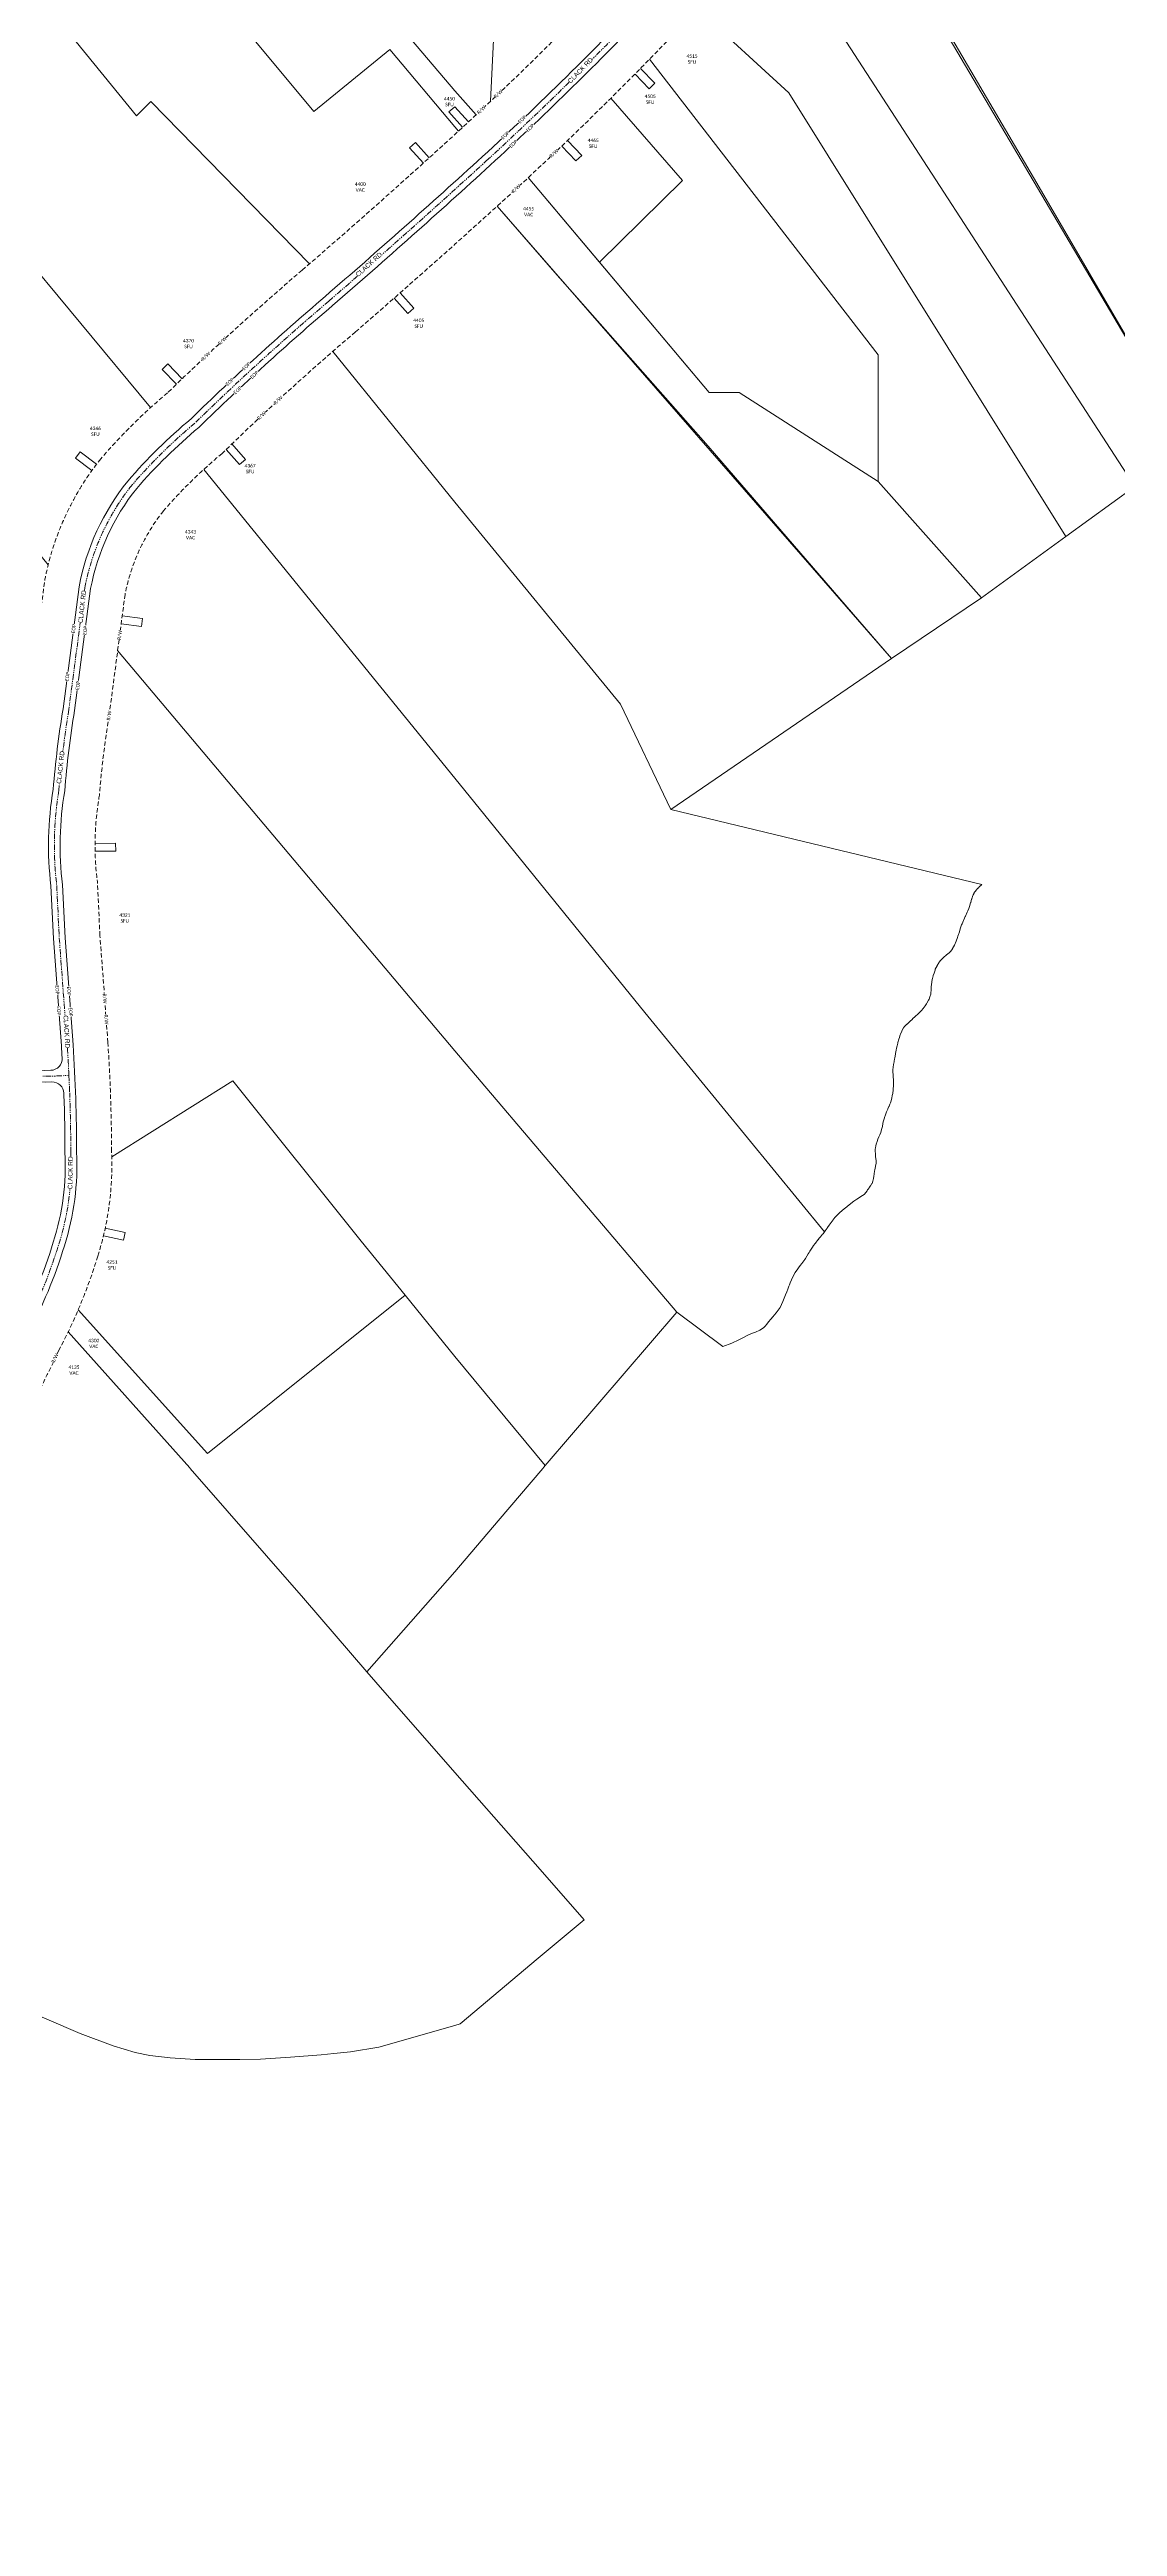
# Model space of a CAD drawing. Header units: inches. Extents: x 2378083 to 2398295, y 1463180 to 1483392.
# Drawn here: x 2389304 to 2391138, y 1468182 to 1472438 of the extents above; entities that cross this region are included whole.
import ezdxf

# ---------------------------------------------------------------- set-up
doc = ezdxf.new("R2010")
doc.units = ezdxf.units.IN
doc.header["$MEASUREMENT"] = 0
doc.linetypes.add('DASHED', pattern=[0.75, 0.5, -0.25])
doc.linetypes.add('PHANTOM2', pattern=[1.25, 0.625, -0.125, 0.125, -0.125, 0.125, -0.125])
for name, color, linetype in [('ADDRESS', 6, 'Continuous'), ('CENTER LINE', 6, 'PHANTOM2'), ('EOP', 6, 'Continuous'), ('LINE LABELS', 7, 'Continuous'), ('sc_greenville', 7, 'Continuous'), ('STREET NAMES', 250, 'Continuous')]:
    doc.layers.add(name, color=color, linetype=linetype)
doc.layers.add('DRIVEWAYS', color=250, linetype='Continuous', lineweight=20)
doc.layers.add('ROW', color=3, linetype='DASHED', lineweight=35)
doc.styles.add('Legend', font='calibri.ttf')
doc.styles.add('PROPOSED', font='calibri.ttf')
doc.styles.get("Standard").update_dxf_attribs({"font": 'arial.ttf'})

msp = doc.modelspace()

# ---------------------------------------------------------------- linework, layer by layer
at = {"layer": 'DRIVEWAYS', "color": 1}
for points in [[(2390309.4, 1472395.5), (2390333.9, 1472370.1), (2390343.7, 1472379.5), (2390318.9, 1472405.2)], [(2390013.3, 1472303.9), (2389989.6, 1472330.3), (2389999.7, 1472339.3), (2390023.2, 1472313.1)], [(2389945.8, 1472242.5), (2389922.2, 1472268.7), (2389932.3, 1472277.8), (2389955.8, 1472251.6)], [(2390183.6, 1472271.8), (2390208, 1472246.3), (2390217.8, 1472255.7), (2390193.4, 1472281.1)], [(2389895.9, 1472010.6), (2389919.3, 1471984.2), (2389929.5, 1471993.2), (2389906.1, 1472019.6)], [(2389521.7, 1471862.5), (2389497.3, 1471888), (2389507.1, 1471897.4), (2389531.4, 1471871.9)], [(2389376.4, 1471714.3), (2389348.2, 1471735.5), (2389356.3, 1471746.4), (2389384.5, 1471725.2)], [(2389607.2, 1471750.5), (2389629.9, 1471724.6), (2389640.2, 1471733.5), (2389617, 1471760)], [(2389426.8, 1471451), (2389461.8, 1471446.5), (2389463.5, 1471460), (2389428.6, 1471464.4)], [(2389382, 1471060.1), (2389417.3, 1471060.5), (2389417.2, 1471074), (2389381.9, 1471073.6)], [(2389396.3, 1470399.6), (2389430.7, 1470391.9), (2389433.7, 1470405.2), (2389399.3, 1470412.9)]]:
    msp.add_lwpolyline(points, dxfattribs=at)
at = {"layer": 'EOP', "color": 6, "lineweight": 0}
for points in [[(2387512.2, 1472598, -0.013342), (2387865.3, 1472116.7, 0.009207), (2388203.3, 1471669.1, 0.012528), (2388393.1, 1471465.6, -0.030886), (2388799.1, 1470991.1, 0.019223), (2388888.3, 1470872.9, 0.068341), (2389014.5, 1470766, 0.06316), (2389134.1, 1470710, 0.083594), (2389305.8, 1470683.9, 0.426674), (2389325.4, 1470705.1, 0.00189), (2389324.1, 1470726.2), (2389310.5, 1470910.3), (2389306, 1471000.8, -0.070715), (2389309.9, 1471166.6, -0.019905), (2389326.9, 1471305.1), (2389354.5, 1471514.6, -0.12283), (2389438, 1471696.2, -0.040309), (2389546.7, 1471803.2, -0.016569), (2389776.9, 1472013.1, 0.00686), (2390047.3, 1472253.6, 0.017186), (2390331.1, 1472533, 0.404634)], [(2389265.5, 1470228.7, 0.047508), (2389329.3, 1470382.5, 0.088808), (2389350.2, 1470543.4, 0.01635), (2389344.1, 1470727.6), (2389330.4, 1470911.5), (2389325.9, 1471002.5, -0.071377), (2389329.7, 1471164.1, -0.020068), (2389346.7, 1471302.2), (2389374.3, 1471511.4, -0.122237), (2389453.4, 1471683.5, -0.040409), (2389560.1, 1471788.4, -0.016614), (2389790, 1471997.9, 0.006862), (2390060.8, 1472238.9, 0.015796), (2390323.3, 1472495.8, 0.010189)], [(2389127.9, 1470690.9, 0.084415), (2389307.9, 1470663.9, -0.40913), (2389328.3, 1470644.7, -0.009094), (2389330.2, 1470542.9, -0.089122), (2389310.2, 1470388.5, -0.047689), (2389247.6, 1470237.6, -0.026202)]]:
    msp.add_lwpolyline(points, format="xyb", dxfattribs=at)
at = {"layer": 'ROW', "color": 3, "linetype": 'DASHED', "lineweight": 0, "ltscale": 15}
for points in [[(2387559.8, 1472634.6, -0.013321), (2387914.3, 1472151.4, 0.009167), (2388249.4, 1471707.5, 0.012454), (2388436.1, 1471507.5, -0.030952), (2388847.8, 1471026.2, 0.019182), (2388933.8, 1470912, 0.067679), (2389046.7, 1470816.6, 0.063219), (2389152.7, 1470767, 0.060718), (2389262.5, 1470745.1), (2389250.6, 1470906.6), (2389246.2, 1470995.8, -0.068927), (2389250.3, 1471174, -0.019441), (2389267.5, 1471313.8), (2389295.2, 1471524, -0.124364), (2389391.9, 1471734.6, -0.040016), (2389506.4, 1471847.8, -0.01644), (2389737.8, 1472058.6, 0.006854), (2390006.7, 1472297.8, 0.016368), (2390274.7, 1472560.7)], [(2389206.2, 1469988.5, 0.026028), (2389319.3, 1470202, 0.047007), (2389386.6, 1470364.7, 0.087986), (2389410.2, 1470544.8, 0.016251), (2389403.9, 1470731.8), (2389390.3, 1470915.2), (2389385.8, 1471007.6, -0.073607), (2389389.3, 1471156.7, -0.02059), (2389406, 1471293.4), (2389433.5, 1471501.8, -0.12013), (2389499.5, 1471645.1, -0.040714), (2389600.3, 1471743.8, -0.016752), (2389829.1, 1471952.4, 0.006867), (2390101.3, 1472194.7, 0.015777), (2390366.2, 1472453.9, 0.010189)]]:
    msp.add_lwpolyline(points, format="xyb", dxfattribs=at)
at = {"layer": 'ROW', "color": 6, "lineweight": 50}
msp.add_circle((2388188.9, 1473286.1), 10106.2, dxfattribs=at)
at = {"layer": 'sc_greenville', "lineweight": 0}
for points in [[(2389301.4, 1471552.4), (2389090.3, 1471811.8), (2388855, 1472100.9), (2388818, 1472146.3), (2388767.7, 1472208), (2388610.8, 1472399.6), (2388291, 1472790.1), (2388351.2, 1472825.9), (2388548.5, 1472956.6), (2388658.7, 1472821.7), (2388975, 1472434.4), (2389238, 1472111.4), (2389477.3, 1471822.3)], [(2389477.3, 1471822.3), (2389238, 1472111.4), (2388975, 1472434.4), (2388658.7, 1472821.7)], [(2390546.6, 1472644.8), (2391168.2, 1471686.7), (2391168.2, 1471686.7), (2391263.2, 1471755.6), (2390656.2, 1472784.6)], [(2389116.2, 1472736.4), (2389453, 1472323.8), (2389477.5, 1472348.1), (2389750.5, 1472069.6)], [(2389750.5, 1472069.6), (2389477.5, 1472348.1), (2389453, 1472323.8), (2389116.2, 1472736.4)], [(2390417.3, 1472506.1), (2390573.4, 1472363), (2391049.6, 1471600.7), (2391168.2, 1471686.7), (2390546.6, 1472644.8)], [(2390006.3, 1472297.5), (2390000, 1472305), (2389888, 1472437.7), (2389757.5, 1472331.1), (2389623.7, 1472492.2), (2389781.5, 1472624.5), (2389841.3, 1472553.9), (2389906.2, 1472477.2), (2390000, 1472366.5), (2390036.6, 1472325.5)], [(2390036.6, 1472325.5), (2390000, 1472366.5), (2389906.2, 1472477.2), (2390022.9, 1472607.2), (2390024, 1472599), (2390026.4, 1472591), (2390030.1, 1472583.6), (2390035, 1472576.8), (2390040.9, 1472571), (2390047.7, 1472566.3), (2390055.2, 1472562.7), (2390063.2, 1472560.4), (2390071.5, 1472559.5), (2390061.3, 1472348.7)], [(2390061.3, 1472348.7), (2390071.5, 1472559.5), (2390079, 1472559.9), (2390086.4, 1472561.4), (2390093.4, 1472563.9), (2390100, 1472567.5), (2390106, 1472572.1), (2390111.2, 1472577.5), (2390115.6, 1472583.6), (2390210.3, 1472494.4)], [(2389623.7, 1472492.2), (2389757.5, 1472331.1), (2389888, 1472437.7), (2390000, 1472305), (2390006.3, 1472297.5)], [(2390334.4, 1472421), (2390726.9, 1471913.2), (2390726.9, 1471695.6), (2390904.6, 1471495.5), (2391049.6, 1471600.7), (2390573.4, 1472363), (2390417.3, 1472506.1)], [(2390126, 1472217.5), (2390248.5, 1472072), (2390436.5, 1471848.5), (2390488.5, 1471848.5), (2390726.9, 1471695.6), (2390726.9, 1471913.2), (2390334.4, 1472421)], [(2390268.1, 1472354), (2390390.7, 1472212.5), (2390248.5, 1472072), (2390126, 1472217.5)], [(2390126, 1472217.5), (2390436.5, 1471848.5), (2390488.5, 1471848.5), (2390726.9, 1471695.6), (2390904.6, 1471495.5), (2390750.1, 1471391.1), (2390072.5, 1472168.3)], [(2390072.5, 1472168.3), (2390171.8, 1472054.3), (2390434.9, 1471756.3), (2390750.1, 1471391.1), (2390370.7, 1471132), (2390284.2, 1471313.1), (2390000, 1471660.1), (2389790.3, 1471919)], [(2389790.3, 1471919), (2390000, 1471660.1), (2390284.2, 1471313.1), (2390370.7, 1471132), (2390905.2, 1471003.3), (2390902.8, 1471000.9), (2390901.8, 1471000), (2390898.7, 1470997), (2390898.4, 1470996.6), (2390895.3, 1470993.1), (2390894.2, 1470991.7), (2390892.2, 1470989.2), (2390891.7, 1470988.2), (2390890.2, 1470985.1), (2390889.7, 1470984.2), (2390887.7, 1470978.4), (2390887.5, 1470977.7), (2390886, 1470972.4), (2390885.8, 1470971.7), (2390884.8, 1470967.6), (2390884.5, 1470966.8), (2390882.7, 1470962), (2390881.1, 1470958.1), (2390880, 1470955.5), (2390876.9, 1470948.6), (2390876.7, 1470948.2), (2390874.2, 1470942.6), (2390873.5, 1470941), (2390871.4, 1470935.8), (2390870.5, 1470933.6), (2390868.1, 1470926.7), (2390868, 1470926.4), (2390866, 1470920.1), (2390865.8, 1470919.2), (2390864.1, 1470914.2), (2390863.5, 1470912.2), (2390860.9, 1470905.6), (2390858.2, 1470899.1), (2390858, 1470898.7), (2390855, 1470893.1), (2390854.6, 1470892.6), (2390851.7, 1470888.6), (2390848.8, 1470885.7), (2390846.7, 1470884), (2390844.7, 1470882.4), (2390843.3, 1470881.2), (2390840.5, 1470878.9), (2390838.8, 1470877.4), (2390836.2, 1470875), (2390834.3, 1470872.7), (2390831.7, 1470869.5), (2390831.3, 1470868.5), (2390828.6, 1470864.2), (2390828.3, 1470863.6), (2390825.2, 1470857.4), (2390824.8, 1470856.1), (2390823, 1470851), (2390821.7, 1470846.5), (2390820.7, 1470843.4), (2390820.5, 1470842.4), (2390819.2, 1470836.4), (2390819, 1470835.3), (2390818.6, 1470831.4), (2390818.6, 1470830.8), (2390818.2, 1470827.7), (2390818.2, 1470821.5), (2390817.8, 1470816.9), (2390817.5, 1470814.6), (2390816.1, 1470810.3), (2390814.8, 1470806.4), (2390813.6, 1470804.3), (2390810.8, 1470799.2), (2390810, 1470797.9), (2390807.9, 1470794.9), (2390806.1, 1470792.3), (2390804.5, 1470790), (2390801.4, 1470786.6), (2390801, 1470786.1), (2390797.5, 1470782.7), (2390794, 1470779.5), (2390792.3, 1470777.9), (2390790.5, 1470776.2), (2390786.2, 1470772.2), (2390786, 1470772), (2390781.5, 1470767.6), (2390780.8, 1470767), (2390777, 1470763.4), (2390776.8, 1470763.2), (2390776.5, 1470762.9), (2390773.5, 1470760.2), (2390772.5, 1470759.1), (2390770.8, 1470756.9), (2390768, 1470752), (2390767.6, 1470751.1), (2390765.5, 1470746.1), (2390765.1, 1470745), (2390763.8, 1470741.1), (2390763.5, 1470740.1), (2390762.7, 1470737.2), (2390761, 1470731.6), (2390760.7, 1470730.6), (2390759.7, 1470725.9), (2390758.8, 1470721.7), (2390758.1, 1470718.7), (2390757, 1470712.9), (2390756.9, 1470712.1), (2390755.5, 1470704.7), (2390755.3, 1470703.6), (2390754.4, 1470699.3), (2390754.3, 1470698.7), (2390753.9, 1470696.3), (2390753.5, 1470693.7), (2390752.8, 1470689.2), (2390752.6, 1470688.4), (2390752.3, 1470685.6), (2390752.3, 1470683), (2390752.5, 1470679.7), (2390752.6, 1470677.9), (2390752.8, 1470676.1), (2390753, 1470672.3), (2390753.2, 1470668.2), (2390753.2, 1470657.9), (2390753, 1470651.5), (2390752.9, 1470650.6), (2390752, 1470643.9), (2390751.3, 1470640.5), (2390750.5, 1470636.3), (2390748.7, 1470629.8), (2390748.2, 1470628.3), (2390747.2, 1470625.9), (2390745.7, 1470622.1), (2390745.5, 1470621.6), (2390743.8, 1470617.7), (2390743.5, 1470617.1), (2390741.5, 1470612.6), (2390739.5, 1470607.3), (2390738, 1470603), (2390737.7, 1470602.1), (2390736.3, 1470597.2), (2390735.9, 1470595.5), (2390735.2, 1470592.5), (2390734.3, 1470587.6), (2390733.8, 1470585.9), (2390733.3, 1470583.8), (2390733, 1470582.4), (2390731.5, 1470577.1), (2390730, 1470572.9), (2390729.5, 1470571.8), (2390728.5, 1470569.5), (2390726.7, 1470565.6), (2390725.3, 1470561.5), (2390723.8, 1470557.2), (2390723, 1470554), (2390722.5, 1470550.6), (2390722.2, 1470548.7), (2390722.2, 1470544.1), (2390722.4, 1470541.4), (2390722.5, 1470540), (2390722.7, 1470535.8), (2390723.3, 1470531.9), (2390723.5, 1470529.1), (2390723.5, 1470525), (2390723.4, 1470524.4), (2390722.5, 1470519.5), (2390721.9, 1470515.5), (2390721.5, 1470513.3), (2390720.2, 1470506.9), (2390720, 1470505.4), (2390719.5, 1470502.3), (2390719, 1470498.2), (2390719, 1470497.9), (2390718, 1470493.7), (2390716.5, 1470489.7), (2390716.2, 1470489.3), (2390714, 1470485.4), (2390711.9, 1470482.3), (2390711, 1470481), (2390709, 1470478.4), (2390708, 1470477.1), (2390706, 1470474.1), (2390703.6, 1470471.2), (2390703, 1470470.5), (2390697.5, 1470466.9), (2390697, 1470466.6), (2390690.5, 1470462.7), (2390687.1, 1470460.4), (2390685.3, 1470459.1), (2390680.2, 1470455.3), (2390680, 1470455.1), (2390674, 1470450.1), (2390673, 1470449.3), (2390668.5, 1470445.7), (2390665, 1470442.9), (2390664, 1470442.1), (2390661.6, 1470440), (2390661.3, 1470439.6), (2390657.5, 1470435.9), (2390653.2, 1470431.4), (2390650.3, 1470427.9), (2390649.5, 1470426.9), (2390646.5, 1470422.7), (2390643, 1470418), (2390640.2, 1470414), (2390639.2, 1470412.6), (2390636, 1470407.9), (2390634.7, 1470406.3), (2390326.5, 1470783.2), (2390000, 1471185.7), (2389568.7, 1471716.2)], [(2389568.7, 1471716.2), (2390000, 1471185.7), (2390326.5, 1470783.2), (2390634.7, 1470406.3), (2390632.5, 1470403.2), (2390631.6, 1470402.2), (2390628, 1470398), (2390625.8, 1470395.4), (2390623.8, 1470392.9), (2390623.5, 1470392.5), (2390622.4, 1470391), (2390620.4, 1470388.5), (2390619.3, 1470387), (2390615.7, 1470382.3), (2390615.2, 1470381.6), (2390612, 1470376.7), (2390609.7, 1470373), (2390608.5, 1470371), (2390607.1, 1470368.7), (2390604.5, 1470364.4), (2390602, 1470360.4), (2390601, 1470358.9), (2390597.5, 1470354.1), (2390595.7, 1470351.8), (2390593.3, 1470348.7), (2390590.2, 1470344.7), (2390588.8, 1470342.9), (2390584.5, 1470336.5), (2390581, 1470330.2), (2390578, 1470324.1), (2390575.8, 1470318.8), (2390574.7, 1470315.6), (2390573.8, 1470313), (2390572.6, 1470309.8), (2390572, 1470308.1), (2390570.2, 1470303.5), (2390568, 1470298), (2390565.7, 1470292.2), (2390563.5, 1470286.6), (2390561, 1470281.5), (2390558.5, 1470276.6), (2390555.5, 1470272.1), (2390552, 1470267.5), (2390549, 1470263.9), (2390546, 1470260.4), (2390542.5, 1470256.3), (2390538.7, 1470251.6), (2390535.8, 1470247.9), (2390532.8, 1470244.5), (2390530, 1470241.6), (2390523.7, 1470237.5), (2390516.2, 1470234.1), (2390509.5, 1470231.6), (2390503.2, 1470228.9), (2390495.8, 1470225.1), (2390488, 1470221.1), (2390475.5, 1470215.4), (2390460.2, 1470209.4), (2390381.3, 1470268.2), (2390000, 1470717.2), (2389420.7, 1471404.9)], [(2389420.7, 1471404.9), (2390000, 1470717.2), (2390381.3, 1470268.2), (2390155.3, 1470005.2), (2390000, 1470192.1), (2389914.3, 1470297.9), (2389839.2, 1470390.4), (2389618.3, 1470666.1), (2389410.6, 1470535.4)], [(2389410.6, 1470535.4), (2389618.3, 1470666.1), (2389839.2, 1470390.4), (2389914.3, 1470297.9), (2389575.3, 1470025.5), (2389352.9, 1470272.6)], [(2389352.9, 1470272.6), (2389575.3, 1470025.5), (2389914.3, 1470297.9), (2390000, 1470192.1), (2390155.3, 1470005.2), (2390152.6, 1470002.2), (2390150.8, 1470000), (2390074.2, 1469910.1), (2390000, 1469822.5), (2389849, 1469650.6), (2389740.2, 1469777.1), (2389545.5, 1470000), (2389544.7, 1470000.9), (2389335.8, 1470234.8)], [(2389335.8, 1470234.8), (2389544.7, 1470000.9), (2389545.5, 1470000), (2389740.2, 1469777.1), (2389849, 1469650.6), (2389864.3, 1469633), (2390000, 1469477.8), (2390000, 1469477.8)], [(2390000, 1469477.8), (2390146.3, 1469310.9), (2390222, 1469224.6), (2390143, 1469158.8), (2390009, 1469045.7), (2390000, 1469043.1), (2389869.3, 1469005.6), (2389820.7, 1468997.7), (2389792.2, 1468995), (2389770.5, 1468992.4), (2389717.5, 1468988.5), (2389666, 1468985.2), (2389630.7, 1468984.4), (2389591.8, 1468984.4), (2389554, 1468984.4), (2389510.8, 1468987.5), (2389476.2, 1468991.6), (2389451, 1468996.5), (2389413, 1469008.1), (2389356.5, 1469029.2), (2389241.7, 1469078.2)]]:
    msp.add_lwpolyline(points, dxfattribs=at)
msp.add_lwpolyline([(2391292.5, 1472672.9), (2391632.8, 1472029), (2391637.9, 1472019.5), (2391528.6, 1471936.1), (2391528.4, 1471936), (2391441.6, 1471868), (2391439.7, 1471866.5), (2391353.1, 1471800.3), (2391352.7, 1471800), (2391299.3, 1471761.4), (2391271.5, 1471741.6), (2391271, 1471742.2), (2390999.7, 1472207.7), (2390751.7, 1472630.7), (2390727.5, 1472672.8), (2390937.7, 1472924.6), (2391134.5, 1472581), (2391292.5, 1472672.9)], close=True, dxfattribs=at)

# ---------------------------------------------------------------- texts
at = {"layer": 'ADDRESS', "color": 4, "lineweight": 50, "char_height": 6, "width": 9.954, "attachment_point": 7, "style": 'PROPOSED'}
for s, insert in [('\\pxqc;4515\\PSFU', (2390402.3, 1472413.2)), ('\\pxqc;4450\\PSFU', (2389985.7, 1472340)), ('\\pxqc;4505\\PSFU', (2390330.5, 1472344.2)), ('\\pxqc;4465\\PSFU', (2390232.6, 1472268.5)), ('\\pxqc;4400\\PVAC', (2389832.4, 1472193.3)), ('\\pxqc;4455\\PVAC', (2390121.6, 1472151)), ('\\pxqc;4405\\PSFU', (2389932.9, 1471959.3)), ('\\pxqc;4370\\PSFU', (2389537.4, 1471924.3)), ('\\pxqc;4346\\PSFU', (2389377.5, 1471773.7)), ('\\pxqc;4367\\PSFU', (2389643.3, 1471709.5)), ('\\pxqc;4343\\PVAC', (2389540.8, 1471595.9)), ('\\pxqc;4321\\PSFU', (2389428.1, 1470937.6)), ('\\pxqc;4251\\PSFU', (2389405.9, 1470341.4)), ('\\pxqc;4300\\PVAC', (2389374.7, 1470206.6)), ('\\pxqc;4135\\PVAC', (2389340.6, 1470160.8))]:
    msp.add_mtext(s, dxfattribs=dict(at, insert=insert))

# ---------------------------------------------------------------- next in the draw order: texts
at = {"layer": 'LINE LABELS', "char_height": 6, "width": 15.519, "attachment_point": 5, "style": 'Legend', "bg_fill": 3, "box_fill_scale": 1.1, "bg_fill_color": 256, "bg_fill_transparency": 0}
for s, insert, rotation in [('\\pxqc;R/W', (2390045.5, 1472333.8), 43.1177), ('EOP', (2390100.2, 1472275.5), 43.1177), ('\\pxqc;R/W', (2390170.3, 1472259.1), 43.1177), ('\\pxqc;R/W', (2390105.3, 1472198.3), 43.1177), ('\\pxqc;R/W', (2389572.2, 1471910.5), 43.1177), ('EOP', (2389626.8, 1471852.2), 43.1177), ('\\pxqc;R/W', (2389667.9, 1471808.4), 43.1177), ('EOP', (2389364.8, 1471439.8), 82.4767), ('\\pxqc;R/W', (2389424.3, 1471431.9), 82.4767), ('EOP', (2389352.3, 1471345), 82.4767), ('\\pxqc;R/W', (2389406, 1471293.4), 82.4767), ('EOP', (2389339.9, 1470784), 273), ('\\pxqc;R/W', (2389401, 1470771.2), 273), ('\\pxqc;R/W', (2389313.1, 1470189), 63.4148)]:
    msp.add_mtext(s, dxfattribs=dict(at, insert=insert, rotation=rotation))

# ---------------------------------------------------------------- next in the draw order: texts
for s, insert, rotation in [('\\pxqc;R/W', (2390074.6, 1472361.2), 43.1177), ('EOP', (2390086.5, 1472290.1), 43.1177), ('EOP', (2390129.2, 1472302.9), 43.1177), ('\\pxqc;R/W', (2389600.7, 1471937), 43.1177), ('EOP', (2389613.2, 1471866.8), 43.1177), ('EOP', (2389655.4, 1471878.7), 43.1177), ('\\pxqc;R/W', (2389696.4, 1471834.9), 43.1177), ('EOP', (2389345, 1471442.4), 82.4767), ('EOP', (2389334.2, 1471360.5), 82.4767), ('\\pxqc;R/W', (2389398.3, 1470807.1), 273), ('EOP', (2389319.7, 1470786.2), 273)]:
    msp.add_mtext(s, dxfattribs=dict(at, insert=insert, rotation=rotation))

# ---------------------------------------------------------------- next in the draw order: texts
for insert, rotation in [((2390115.6, 1472317.5), 43.1177), ((2389641.7, 1471893.3), 43.1177), ((2389337.2, 1470819.9), 273)]:
    msp.add_mtext('EOP', dxfattribs=dict(at, insert=insert, rotation=rotation))

# ---------------------------------------------------------------- next in the draw order: texts
at = {"layer": 'LINE LABELS', "insert": (2389317, 1470822.1), "char_height": 6, "width": 15.519, "attachment_point": 5, "rotation": 273, "style": 'Legend', "bg_fill": 3, "box_fill_scale": 1.1, "bg_fill_color": 256, "bg_fill_transparency": 0}
msp.add_mtext('EOP', dxfattribs=at)

# ---------------------------------------------------------------- next in the draw order: linework, layer by layer
at = {"layer": 'CENTER LINE', "color": 7, "linetype": 'PHANTOM2', "lineweight": 0, "ltscale": 15}
for points in [[(2385897.2, 1474716.7, -0.067094), (2386227.9, 1474657.7, -0.14517), (2386422.8, 1474532.7, -0.064136), (2386516.2, 1474362.8), (2386602.8, 1474142.5), (2386724.4, 1473807.2), (2386807, 1473588.8), (2386844.4, 1473495.5, 0.038924), (2386915.9, 1473363.4, 0.031508), (2386998.6, 1473248.2), (2387193.6, 1472999.9), (2387504, 1472591.8, -0.013346), (2387857, 1472110.7, 0.009214), (2388195.5, 1471662.5, 0.012541), (2388385.8, 1471458.4, -0.014608), (2388584.8, 1471240.6), (2388604.7, 1471217.7, -0.014754), (2388791, 1470985.2, 0.019229), (2388880.7, 1470866.4, 0.068441), (2389009.2, 1470757.5, 0.063152), (2389131, 1470700.5, 0.098296), (2389337, 1470675.3)], [(2390316.1, 1472502.8, -0.015799), (2390054, 1472246.2, -0.006861), (2389783.5, 1472005.5, 0.016591), (2389553.4, 1471795.8, 0.040359), (2389445.7, 1471689.8, 0.122539), (2389364.4, 1471513), (2389336.8, 1471303.6, 0.019986), (2389319.8, 1471165.4, 0.071041), (2389316, 1471001.6), (2389320.4, 1470910.9), (2389334.1, 1470726.9, -0.004606), (2389337, 1470675.2), (2389338.3, 1470645, -0.009072), (2389340.2, 1470543.2, -0.088962), (2389319.8, 1470385.5, -0.047597), (2389256.6, 1470233.2, -0.026179)]]:
    msp.add_lwpolyline(points, format="xyb", dxfattribs=at)

# ---------------------------------------------------------------- next in the draw order: texts
at = {"layer": 'STREET NAMES', "color": 7, "char_height": 8, "width": 55.998, "attachment_point": 7, "bg_fill": 3, "box_fill_scale": 1, "bg_fill_color": 256, "bg_fill_transparency": 0}
for insert, rotation in [((2390198.7, 1472378.6), 45.7565), ((2389833.9, 1472046.3), 42.0714), ((2389360.6, 1471452), 83.7424), ((2389323.5, 1471175.8), 83.7424), ((2389327.4, 1470778.1), 273.4941), ((2389343, 1470479.5), 89.1891)]:
    msp.add_mtext('CLACK RD', dxfattribs=dict(at, insert=insert, rotation=rotation))

doc.saveas('drawing.dxf')
